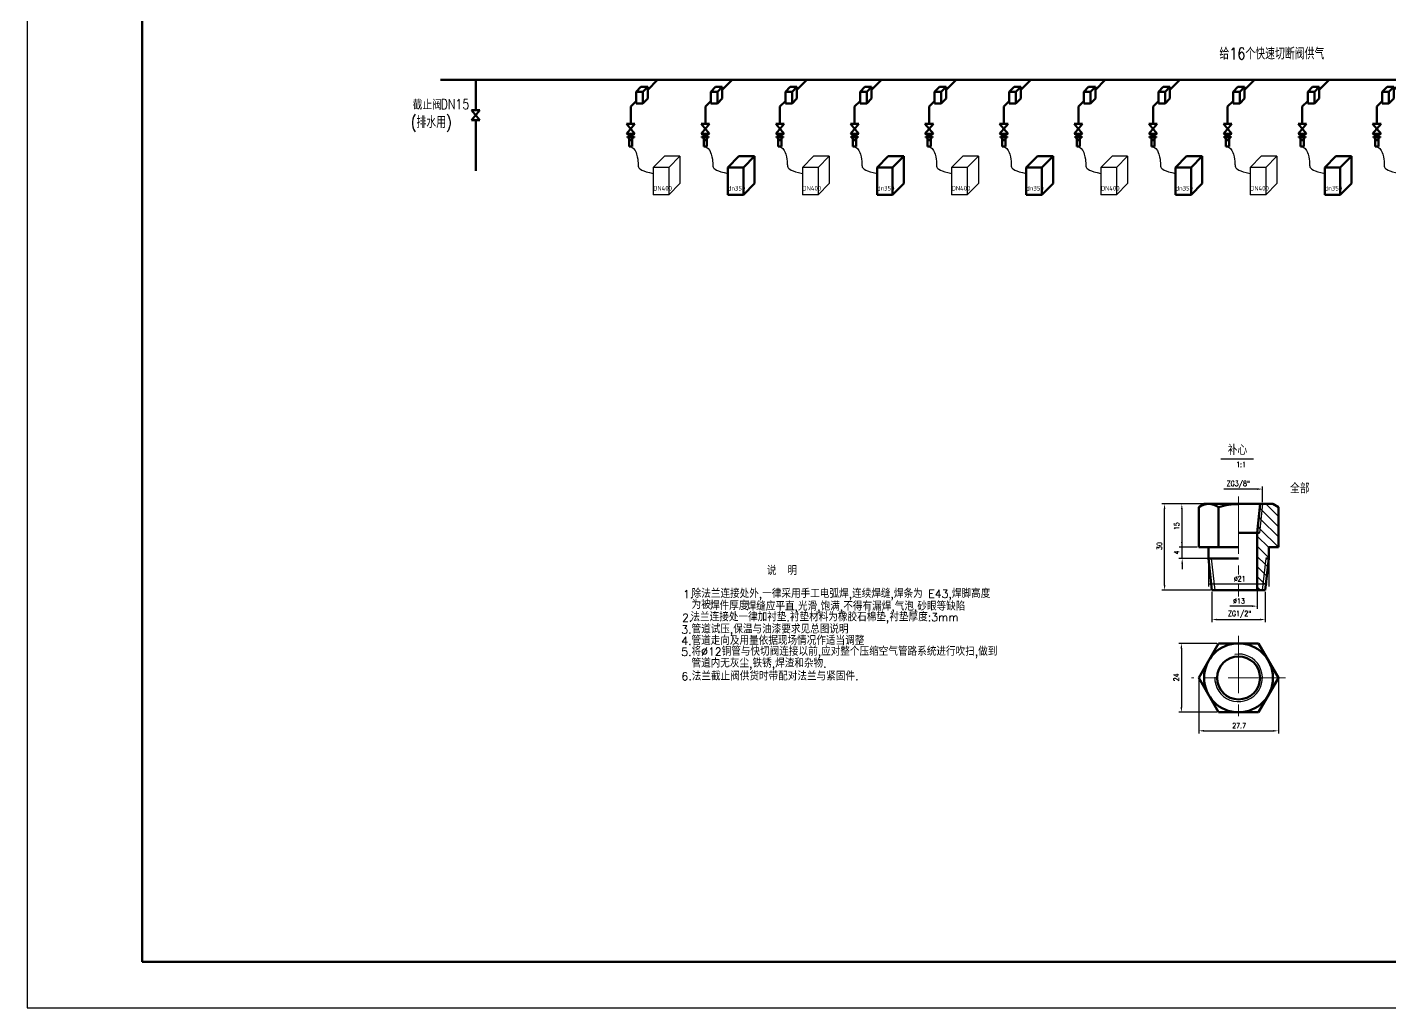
# Model space of a CAD drawing. Extents: x 50270 to 97790, y 5042 to 38642.
# Drawn here: x 50270 to 74009, y 5042 to 22131 of the extents above; entities that cross this region are included whole.
import ezdxf

# ---------------------------------------------------------------- set-up
doc = ezdxf.new("R2010")
doc.units = 0
doc.header["$LTSCALE"] = 800
doc.header["$MEASUREMENT"] = 0
doc.linetypes.add('CENTER', pattern=[2, 1.25, -0.25, 0.25, -0.25])
doc.layers.get('0').update_dxf_attribs({"linetype": 'CONTINUOUS'})
doc.layers.add('SHI', color=7, linetype='CONTINUOUS', lineweight=50)
doc.layers.add('ZHONG', color=1, linetype='CENTER', lineweight=20)
for name, color, linetype in [('WEN', 3, 'CONTINUOUS'), ('X1', 4, 'CONTINUOUS'), ('XI', 2, 'CONTINUOUS')]:
    doc.layers.add(name, color=color, linetype=linetype)
doc.styles.add('GB', font='gbenor.shx', dxfattribs={"bigfont": 'gbcbig.shx'})
doc.styles.add('HZ0', font='SIMPLEX.shx', dxfattribs={"width": 0.8, "height": 150, "bigfont": 'jd.shx'})
doc.styles.add('JD', font='SIMPLEX.shx', dxfattribs={"width": 0.7, "bigfont": 'jd.shx'})
doc.styles.get("Standard").update_dxf_attribs({"font": 'simplex.shx', "width": 0.8, "height": 150, "bigfont": 'jd.shx'})

# ---------------------------------------------------------------- blocks, each defined once
blk = doc.blocks.new('compress-a')
at = {"ltscale": 0.5}
for p, q in [((117, -1332), (-77, -1526)), ((389, -1332), (117, -1332)), ((195, -1526), (389, -1332)), ((389, -1332), (389, -1809)), ((-77, -1526), (-77, -2003)), ((195, -1526), (-77, -1526)), ((195, -1526), (195, -2003)), ((195, -2003), (389, -1809)), ((195, -2003), (-77, -2003))]:
    blk.add_line(p, q, dxfattribs=at)
at = {"layer": 'SHI', "ltscale": 0.5}
for p, q in [((0, 0), (-173, -173)), ((0, 0), (-173, -173)), ((-290, -124), (-373, -207)), ((-257, -207), (-373, -207)), ((-373, -207), (-373, -411)), ((-173, -124), (-290, -124)), ((-257, -207), (-173, -124)), ((-257, -207), (-257, -411)), ((-173, -124), (-173, -328)), ((-373, -373), (-468, -468)), ((-468, -767), (-468, -468)), ((-257, -411), (-373, -411)), ((-257, -411), (-173, -328)), ((-542, -767), (-395, -767)), ((-542, -767), (-395, -943)), ((-542, -943), (-395, -767)), ((-542, -943), (-395, -943)), ((-497, -947), (-441, -947)), ((-497, -947), (-497, -1163)), ((-441, -1163), (-441, -947)), ((-411, -986), (-527, -986)), ((-527, -986), (-527, -1008)), ((-527, -1008), (-411, -1008)), ((-497, -1051), (-441, -1051)), ((-497, -1163), (-441, -1163)), ((-411, -1008), (-411, -986))]:
    blk.add_line(p, q, dxfattribs=at)
at = {"layer": 'WEN'}
blk.add_open_spline([(-458, -1166), (-394, -1209), (-319, -1422), (-371, -1521), (-274, -1589), (-76, -1633)], degree=3, knots=[136.38153, 136.38153, 136.38153, 136.38153, 196.781128, 410.725192, 606.039202, 606.039202, 606.039202, 606.039202], dxfattribs=at)
at = {"layer": 'SHI', "style": 'GB'}
blk.add_attdef('直径', (-77, -1930), '', height=80, dxfattribs=at)

msp = doc.modelspace()

# ---------------------------------------------------------------- linework, layer by layer
at = {"layer": 'SHI'}
for p, q in [((57467, 21215), (84455, 21215)), ((70682, 13768), (70775, 13822)), ((71975, 13822), (70775, 13822)), ((71750, 13822), (71700, 13322)), ((72068, 13768), (71975, 13822)), ((70682, 13072), (70682, 13768)), ((71028, 13072), (71028, 13768)), ((72068, 13072), (72068, 13768)), ((71740, 13322), (71375, 13322)), ((71700, 13322), (71700, 12322)), ((71375, 13072), (70682, 13072)), ((70850, 13072), (70850, 12872)), ((72068, 13072), (71900, 13072)), ((71900, 13072), (71900, 12872)), ((70850, 12872), (70910, 12322)), ((70850, 12872), (71375, 12872)), ((71900, 12872), (71840, 12322)), ((71900, 12872), (71849, 12872)), ((71840, 12322), (70910, 12322)), ((71028, 11392), (70682, 10792)), ((71721, 11392), (71028, 11392)), ((72068, 10792), (71721, 11392)), ((70682, 10792), (71028, 10192)), ((71721, 10192), (72068, 10792)), ((71028, 10192), (71721, 10192))]:
    msp.add_line(p, q, dxfattribs=at)
at = {"layer": 'SHI', "ltscale": 0.5}
for p, q in [((58083, 20686), (58083, 21215)), ((58010, 20686), (58156, 20510)), ((58010, 20510), (58156, 20686)), ((58010, 20686), (58156, 20686)), ((58010, 20510), (58156, 20510)), ((58083, 19626), (58083, 20510))]:
    msp.add_line(p, q, dxfattribs=at)
at = {"layer": 'SHI'}
msp.add_lwpolyline([(52270, 5842), (96990, 5842), (96990, 37842), (52270, 37842)], close=True, dxfattribs=at)
for radius in [600, 375]:
    msp.add_circle((71375, 10792), radius, dxfattribs=at)
for centre, radius, start, end in [((70855, 13516), 306, 55.5445, 124.5814), ((71375, 12667), 1154, 90, 107.465)]:
    msp.add_arc(centre, radius, start, end, dxfattribs=at)
at = {"layer": 'WEN'}
for p, q in [((71066, 14612), (71636, 14612)), ((71704, 14082), (71118, 14082)), ((71794, 13853), (71794, 14127)), ((70808, 13822), (70041, 13822)), ((70808, 13822), (70342, 13822)), ((70086, 12412), (70086, 13732)), ((70387, 13732), (70387, 12872)), ((70651, 13072), (70342, 13072)), ((70850, 12872), (70336, 12872)), ((70850, 12872), (70850, 12383)), ((71900, 12872), (71900, 12383)), ((70393, 12782), (70393, 12685)), ((70850, 12428), (71810, 12428)), ((70879, 12322), (70041, 12322)), ((70885, 12322), (70348, 12322)), ((70910, 12290), (70910, 11763)), ((71700, 12297), (71700, 11997)), ((71840, 12290), (71840, 11763)), ((71610, 12042), (71221, 12042)), ((71000, 11808), (71750, 11808)), ((70997, 11392), (70334, 11392)), ((70379, 11302), (70379, 10282)), ((70682, 10761), (70682, 9824)), ((72068, 10761), (72068, 9824)), ((70997, 10192), (70334, 10192)), ((70772, 9869), (71978, 9869))]:
    msp.add_line(p, q, dxfattribs=at)
for points in [[(71704, 14097), (71704, 14067), (71794, 14082)], [(70071, 13732), (70101, 13732), (70086, 13822)], [(70372, 13732), (70402, 13732), (70387, 13822)], [(70372, 13162), (70402, 13162), (70387, 13072)], [(70378, 12782), (70408, 12782), (70393, 12872)], [(70071, 12412), (70101, 12412), (70086, 12322)], [(70940, 12443), (70940, 12413), (70850, 12428)], [(71810, 12443), (71810, 12413), (71900, 12428)], [(71610, 12057), (71610, 12027), (71700, 12042)], [(71000, 11823), (71000, 11793), (70910, 11808)], [(71750, 11823), (71750, 11793), (71840, 11808)], [(70364, 11302), (70394, 11302), (70379, 11392)], [(70364, 10282), (70394, 10282), (70379, 10192)], [(70772, 9884), (70772, 9854), (70682, 9869)], [(71978, 9884), (71978, 9854), (72068, 9869)]]:
    msp.add_solid(points, dxfattribs=at)
at = {"layer": 'X1'}
for p, q in [((71790, 13822), (71740, 13322)), ((71848, 13822), (72068, 13602)), ((71727, 13590), (71763, 13553)), ((71743, 13750), (71779, 13714)), ((71763, 13553), (72068, 13249)), ((71779, 13714), (72068, 13425)), ((71711, 13429), (71747, 13392)), ((71747, 13392), (72068, 13072)), ((71700, 13263), (71900, 13063)), ((71700, 13086), (71900, 12886)), ((70900, 12872), (70960, 12322)), ((71700, 12909), (71838, 12771)), ((71849, 12872), (71789, 12322)), ((71700, 12733), (71821, 12611)), ((71821, 12611), (71866, 12566)), ((71838, 12771), (71884, 12725)), ((71700, 12556), (71804, 12452)), ((71700, 12379), (71757, 12322)), ((71804, 12452), (71849, 12407))]:
    msp.add_line(p, q, dxfattribs=at)
msp.add_arc((71375, 10792), 415, 178.5868, 99.073, dxfattribs=at)
at = {"layer": 'XI'}
msp.add_lwpolyline([(50270, 5042), (97790, 5042), (97790, 38642), (50270, 38642)], close=True, dxfattribs=at)
at = {"layer": 'ZHONG'}
for p, q in [((71375, 13953), (71375, 12595)), ((71375, 12428), (71375, 12211)), ((71375, 11527), (71375, 10075)), ((72193, 10792), (70557, 10792))]:
    msp.add_line(p, q, dxfattribs=at)

# ---------------------------------------------------------------- block references
at = {"layer": 'SHI'}
for p in [(62553, 21215), (65153, 21215), (67753, 21215), (70353, 21215), (72953, 21215)]:
    msp.add_blockref('compress-a', p, dxfattribs=at).add_auto_attribs({'直径': 'dn350'})
at = {"layer": 'XI'}
for p in [(61253, 21215), (63853, 21215), (66453, 21215), (69053, 21215), (71653, 21215), (74253, 21215)]:
    msp.add_blockref('compress-a', p, dxfattribs=at).add_auto_attribs({'直径': 'DN400'})

# ---------------------------------------------------------------- texts
at = {"layer": 'WEN', "style": 'HZ0'}
for s, height, width, p in [('给16个快速切断阀供气', 204.75, 0.8, (71041, 21569)), ('截止阀', 175, 0.75, (56984, 20694)), ('DN15', 175, 0.8, (57473, 20703)), ('(排水用)', 204.8, 0.8, (56952, 20374))]:
    msp.add_text(s, height=height, dxfattribs=dict(at, width=width)).set_placement(p)
at = {"layer": 'WEN', "style": 'JD'}
for s, height, p in [('补心', 178.7, (71185, 14676)), ('全部', 178.7, (72272, 14007)), ('说  明', 139.4, (63156, 12587)), ('1.', 139.4, (61695, 12181)), ('为被', 139.4, (61845, 11994)), ('除法兰连接处外,一律采用手工电弧焊,连续焊缝,焊条为 E43,焊脚高度', 139.42, (61845, 12187)), ('焊件厚度', 139.4, (62166, 11977)), ('焊缝应平直,光滑,饱满,不得有漏焊,气泡,砂眼等缺陷', 139.42, (62803, 11966)), ('2.', 139.4, (61679, 11771)), ('法兰连接处一律加衬垫.衬垫材料为橡胶石棉垫,衬垫厚度:3mm', 139.42, (61825, 11780)), ('3.', 139.4, (61665, 11564)), ('管道试压,保温与油漆要求见总图说明', 139.42, (61843, 11568)), ('4.', 139.4, (61665, 11366)), ('管道走向及用量依据现场情况作适当调整', 139.42, (61843, 11369)), ('5.', 139.4, (61665, 11176)), ('将%%c12铜管与快切阀连接以前,应对整个压缩空气管路系统进行吹扫,做到', 139.42, (61843, 11179)), ('管道内无灰尘,铁锈,焊渣和杂物.', 139.42, (61843, 10974)), ('6.法兰截止阀供货时带配对法兰与紧固件.', 139.42, (61669, 10748))]:
    msp.add_text(s, height=height, dxfattribs=at).set_placement(p)
at = {"layer": 'WEN', "width": 0.8}
for s, p in [('1:1', (71334, 14466)), ('ZG3/8"', (71168, 14133)), ('∅', (71295, 12473)), ('21', (71360, 12473)), ('∅13', (71279, 12087)), ('ZG1/2"', (71191, 11868)), ('27.7', (71265, 9914))]:
    msp.add_text(s, height=90, dxfattribs=at).set_placement(p)
for s, p in [('15', (70342, 13366)), ('30', (70041, 13020)), ('4', (70342, 12941)), ('24', (70334, 10732))]:
    msp.add_text(s, height=90, rotation=90, dxfattribs=at).set_placement(p)

doc.saveas('drawing.dxf')
